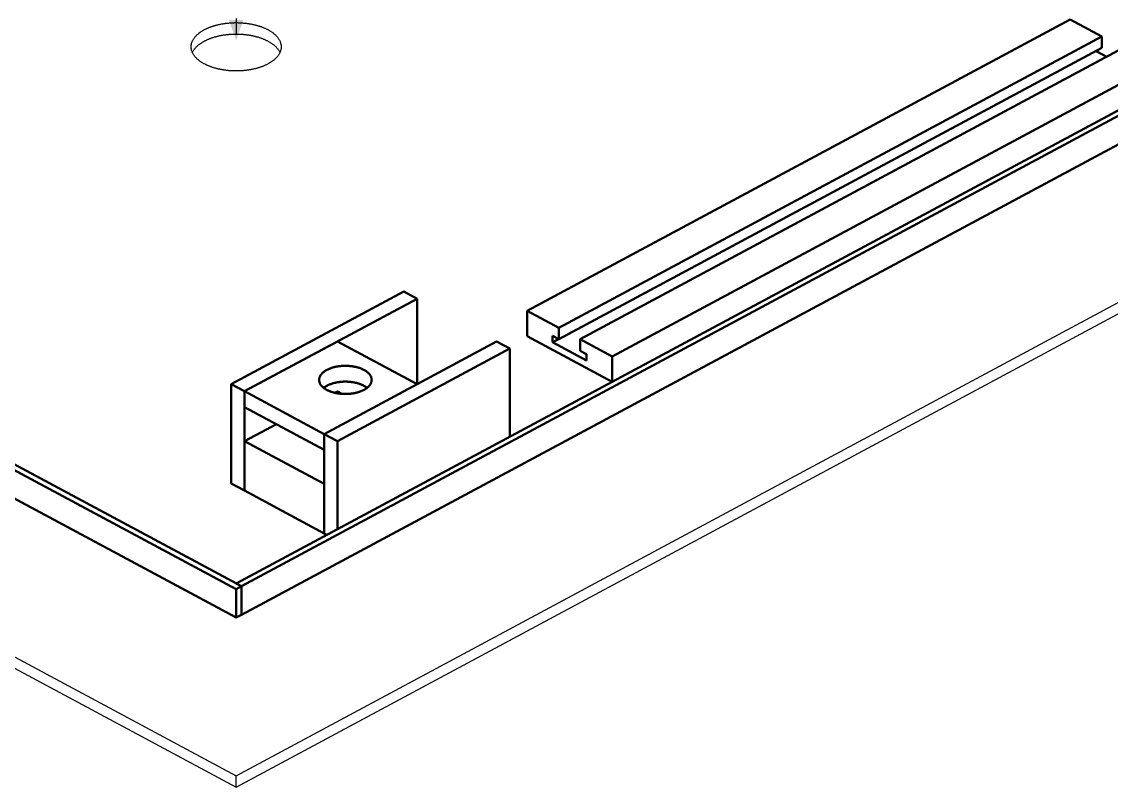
# Model space of a CAD drawing. Header units: millimetres. Extents: x 0 to 841, y 0 to 594.
# Drawn here: x 293.8 to 505.6, y 158.1 to 306.9 of the extents above; entities that cross this region are included whole.
import ezdxf

# ---------------------------------------------------------------- set-up
doc = ezdxf.new("R2010")
doc.units = ezdxf.units.MM
doc.linetypes.add('EJE', pattern=[31, 20, -4, 3, -4])
for name, color, linetype, lineweight in [('COTA', 7, 'CONTINUOUS', 25), ('EJE', 7, 'EJE', 25), ('FINA', 7, 'CONTINUOUS', 25), ('VIS', 7, 'CONTINUOUS', 50)]:
    doc.layers.add(name, color=color, linetype=linetype, lineweight=lineweight)

msp = doc.modelspace()

# ---------------------------------------------------------------- linework, layer by layer
at = {"layer": 'COTA'}
msp.add_solid([(335.5, 303.24), (336.9, 307.24), (334.1, 307.24)], dxfattribs=at)
at = {"layer": 'EJE'}
msp.add_line((335.5, 331.54), (335.5, 303.24), dxfattribs=at)
at = {"layer": 'FINA'}
for points in [[(72.53, 338.86), (336.53, 197.12)], [(71.5, 338.31), (335.5, 196.57)], [(335.5, 197.67), (597.44, 338.31)], [(336.53, 197.12), (598.47, 337.75)], [(71.5, 332.77), (335.5, 191.03)], [(336.53, 191.58), (598.47, 332.22)], [(392.05, 250.67), (497.57, 307.33)], [(497.57, 307.33), (503.76, 304.01)], [(326.75, 302.01), (326.75, 302.13), (326.76, 302.25), (326.78, 302.37), (326.79, 302.49), (326.82, 302.61), (326.85, 302.72), (326.89, 302.84), (326.93, 302.95), (326.97, 303.06), (327.02, 303.17), (327.07, 303.28), (327.13, 303.38), (327.19, 303.49), (327.26, 303.59), (327.32, 303.69), (327.4, 303.78), (327.47, 303.88), (327.55, 303.97), (327.63, 304.06), (327.71, 304.15), (327.79, 304.23), (327.88, 304.32), (327.97, 304.4), (328.05, 304.48), (328.15, 304.56), (328.24, 304.63), (328.33, 304.71), (328.43, 304.78), (328.53, 304.85), (328.63, 304.92), (328.73, 304.98), (328.83, 305.05), (328.93, 305.11), (329.03, 305.17), (329.14, 305.23), (329.24, 305.29), (329.35, 305.35), (329.45, 305.41), (329.56, 305.46), (329.67, 305.51), (329.78, 305.56), (329.88, 305.61), (329.99, 305.66), (330.1, 305.71), (330.22, 305.76), (330.33, 305.8), (330.44, 305.84), (330.55, 305.89), (330.66, 305.93), (330.78, 305.97), (330.89, 306), (331.01, 306.04), (331.12, 306.08), (331.23, 306.11), (331.35, 306.15), (331.47, 306.18), (331.58, 306.21), (331.7, 306.24), (331.81, 306.27), (331.93, 306.3), (332.05, 306.33), (332.16, 306.35), (332.28, 306.38), (332.4, 306.4), (332.52, 306.43), (332.63, 306.45), (332.75, 306.47), (332.87, 306.49), (332.99, 306.51), (333.11, 306.53), (333.23, 306.55), (333.35, 306.56), (333.46, 306.58), (333.58, 306.59), (333.7, 306.61), (333.82, 306.62), (333.94, 306.63), (334.06, 306.64), (334.18, 306.65), (334.3, 306.66), (334.42, 306.67), (334.54, 306.68), (334.66, 306.69), (334.78, 306.69), (334.9, 306.7), (335.02, 306.7), (335.14, 306.7), (335.26, 306.71), (335.38, 306.71), (335.5, 306.71), (335.62, 306.71), (335.74, 306.71), (335.86, 306.7), (335.98, 306.7), (336.1, 306.7), (336.22, 306.69), (336.34, 306.69), (336.46, 306.68), (336.58, 306.67), (336.7, 306.66), (336.82, 306.65), (336.94, 306.64), (337.06, 306.63), (337.18, 306.62), (337.3, 306.61), (337.42, 306.59), (337.54, 306.58), (337.65, 306.56), (337.77, 306.55), (337.89, 306.53), (338.01, 306.51), (338.13, 306.49), (338.25, 306.47), (338.37, 306.45), (338.48, 306.43), (338.6, 306.4), (338.72, 306.38), (338.84, 306.35), (338.95, 306.33), (339.07, 306.3), (339.19, 306.27), (339.3, 306.24), (339.42, 306.21), (339.53, 306.18), (339.65, 306.15), (339.77, 306.11), (339.88, 306.08), (339.99, 306.04), (340.11, 306), (340.22, 305.97), (340.34, 305.93), (340.45, 305.89), (340.56, 305.84), (340.67, 305.8), (340.78, 305.76), (340.9, 305.71), (341.01, 305.66), (341.12, 305.61), (341.22, 305.56), (341.33, 305.51), (341.44, 305.46), (341.55, 305.41), (341.65, 305.35), (341.76, 305.29), (341.86, 305.23), (341.97, 305.17), (342.07, 305.11), (342.17, 305.05), (342.27, 304.98), (342.37, 304.92), (342.47, 304.85), (342.57, 304.78), (342.67, 304.71), (342.76, 304.63), (342.85, 304.56), (342.95, 304.48), (343.03, 304.4), (343.12, 304.32), (343.21, 304.23), (343.29, 304.15), (343.37, 304.06), (343.45, 303.97), (343.53, 303.88), (343.6, 303.78), (343.68, 303.69), (343.74, 303.59), (343.81, 303.49), (343.87, 303.38), (343.93, 303.28), (343.98, 303.17), (344.03, 303.06), (344.07, 302.95), (344.11, 302.84), (344.15, 302.72), (344.18, 302.61), (344.21, 302.49), (344.22, 302.37), (344.24, 302.25), (344.25, 302.13), (344.25, 302.01)], [(327, 300.9), (327.05, 301.01), (327.1, 301.12), (327.16, 301.22), (327.23, 301.32), (327.29, 301.42), (327.36, 301.52), (327.43, 301.62), (327.51, 301.71), (327.59, 301.8), (327.67, 301.89), (327.75, 301.98), (327.84, 302.06), (327.92, 302.15), (328.01, 302.23), (328.1, 302.3), (328.19, 302.38), (328.29, 302.46), (328.38, 302.53), (328.48, 302.6), (328.58, 302.67), (328.68, 302.74), (328.78, 302.8), (328.88, 302.87), (328.98, 302.93), (329.08, 302.99), (329.19, 303.05), (329.29, 303.11), (329.4, 303.16), (329.51, 303.22), (329.61, 303.27), (329.72, 303.32), (329.83, 303.37), (329.94, 303.42), (330.05, 303.47), (330.16, 303.52), (330.27, 303.56), (330.38, 303.61), (330.5, 303.65), (330.61, 303.69), (330.72, 303.73), (330.84, 303.77), (330.95, 303.81), (331.06, 303.85), (331.18, 303.88), (331.29, 303.92), (331.41, 303.95), (331.52, 303.98), (331.64, 304.01), (331.76, 304.04), (331.87, 304.07), (331.99, 304.1), (332.11, 304.13), (332.22, 304.15), (332.34, 304.18), (332.46, 304.2), (332.58, 304.22), (332.69, 304.25), (332.81, 304.27), (332.93, 304.29), (333.05, 304.31), (333.17, 304.32), (333.29, 304.34), (333.41, 304.36), (333.52, 304.37), (333.64, 304.39), (333.76, 304.4), (333.88, 304.41), (334, 304.42), (334.12, 304.44), (334.24, 304.44), (334.36, 304.45), (334.48, 304.46), (334.6, 304.47), (334.72, 304.48), (334.84, 304.48), (334.96, 304.48), (335.08, 304.49), (335.2, 304.49), (335.32, 304.49), (335.44, 304.49), (335.56, 304.49), (335.68, 304.49), (335.8, 304.49), (335.92, 304.49), (336.04, 304.48), (336.16, 304.48), (336.28, 304.48), (336.4, 304.47), (336.52, 304.46), (336.64, 304.45), (336.76, 304.44), (336.88, 304.44), (337, 304.42), (337.12, 304.41), (337.24, 304.4), (337.36, 304.39), (337.48, 304.37), (337.59, 304.36), (337.71, 304.34), (337.83, 304.32), (337.95, 304.31), (338.07, 304.29), (338.19, 304.27), (338.31, 304.25), (338.42, 304.22), (338.54, 304.2), (338.66, 304.18), (338.78, 304.15), (338.89, 304.13), (339.01, 304.1), (339.13, 304.07), (339.24, 304.04), (339.36, 304.01), (339.48, 303.98), (339.59, 303.95), (339.71, 303.92), (339.82, 303.88), (339.94, 303.85), (340.05, 303.81), (340.16, 303.77), (340.28, 303.73), (340.39, 303.69), (340.5, 303.65), (340.62, 303.61), (340.73, 303.56), (340.84, 303.52), (340.95, 303.47), (341.06, 303.42), (341.17, 303.37), (341.28, 303.32), (341.39, 303.27), (341.49, 303.22), (341.6, 303.16), (341.71, 303.11), (341.81, 303.05), (341.92, 302.99), (342.02, 302.93), (342.12, 302.87), (342.22, 302.8), (342.32, 302.74), (342.42, 302.67), (342.52, 302.6), (342.62, 302.53), (342.71, 302.46), (342.81, 302.38), (342.9, 302.3), (342.99, 302.23), (343.08, 302.15), (343.16, 302.06), (343.25, 301.98), (343.33, 301.89), (343.41, 301.8), (343.49, 301.71), (343.57, 301.62), (343.64, 301.52), (343.71, 301.42), (343.77, 301.32), (343.84, 301.22), (343.9, 301.12), (343.95, 301.01), (344, 300.9)], [(398.24, 247.35), (503.76, 304.01)], [(503.76, 304.01), (503.76, 301.79)], [(71.5, 302.01), (335.5, 160.27)], [(341.69, 298.69), (341.58, 298.63), (341.47, 298.58), (341.37, 298.52), (341.26, 298.47), (341.15, 298.42), (341.04, 298.37), (340.93, 298.33), (340.82, 298.28), (340.71, 298.23), (340.59, 298.19), (340.48, 298.15), (340.37, 298.11), (340.25, 298.07), (340.14, 298.03), (340.03, 297.99), (339.91, 297.95), (339.8, 297.92), (339.68, 297.88), (339.57, 297.85), (339.45, 297.82), (339.33, 297.79), (339.22, 297.76), (339.1, 297.73), (338.98, 297.7), (338.87, 297.67), (338.75, 297.65), (338.63, 297.62), (338.51, 297.6), (338.39, 297.58), (338.28, 297.55), (338.16, 297.53), (338.04, 297.51), (337.92, 297.5), (337.8, 297.48), (337.68, 297.46), (337.56, 297.44), (337.44, 297.43), (337.32, 297.42), (337.2, 297.4), (337.08, 297.39), (336.97, 297.38), (336.85, 297.37), (336.73, 297.36), (336.61, 297.35), (336.49, 297.34), (336.37, 297.34), (336.25, 297.33), (336.12, 297.32), (336, 297.32), (335.88, 297.32), (335.76, 297.31), (335.64, 297.31), (335.52, 297.31), (335.4, 297.31), (335.28, 297.31), (335.16, 297.32), (335.04, 297.32), (334.92, 297.32), (334.8, 297.33), (334.68, 297.33), (334.56, 297.34), (334.44, 297.35), (334.32, 297.36), (334.2, 297.36), (334.08, 297.37), (333.96, 297.39), (333.84, 297.4), (333.72, 297.41), (333.6, 297.42), (333.48, 297.44), (333.36, 297.45), (333.25, 297.47), (333.13, 297.49), (333.01, 297.51), (332.89, 297.53), (332.77, 297.55), (332.65, 297.57), (332.53, 297.59), (332.42, 297.61), (332.3, 297.64), (332.18, 297.66), (332.06, 297.69), (331.95, 297.72), (331.83, 297.75), (331.71, 297.78), (331.6, 297.81), (331.48, 297.84), (331.36, 297.87), (331.25, 297.9), (331.13, 297.94), (331.02, 297.98), (330.9, 298.01), (330.79, 298.05), (330.68, 298.09), (330.56, 298.13), (330.45, 298.17), (330.34, 298.22), (330.23, 298.26), (330.12, 298.31), (330, 298.35), (329.89, 298.4), (329.79, 298.45), (329.68, 298.5), (329.57, 298.56), (329.46, 298.61), (329.35, 298.67), (329.25, 298.72), (329.14, 298.78), (329.04, 298.84), (328.94, 298.9), (328.83, 298.97), (328.73, 299.03), (328.63, 299.1), (328.53, 299.17), (328.44, 299.24), (328.34, 299.31), (328.24, 299.38), (328.15, 299.46), (328.06, 299.54), (327.97, 299.62), (327.88, 299.7), (327.8, 299.78), (327.71, 299.87), (327.63, 299.96), (327.55, 300.05), (327.47, 300.14), (327.4, 300.23), (327.33, 300.33), (327.26, 300.43), (327.19, 300.53), (327.13, 300.64), (327.07, 300.74), (327.02, 300.85), (326.97, 300.96), (326.93, 301.07), (326.89, 301.18), (326.85, 301.3), (326.82, 301.41), (326.8, 301.53), (326.78, 301.65), (326.76, 301.77), (326.75, 301.89), (326.75, 302.01)], [(335.5, 160.27), (599.5, 302.01)], [(344.25, 302.01), (344.25, 301.89), (344.24, 301.77), (344.22, 301.64), (344.2, 301.52), (344.18, 301.4), (344.15, 301.29), (344.11, 301.17), (344.07, 301.05), (344.02, 300.94), (343.97, 300.83), (343.91, 300.72), (343.86, 300.61), (343.79, 300.51), (343.73, 300.41), (343.65, 300.31), (343.58, 300.21), (343.51, 300.11), (343.43, 300.02), (343.34, 299.93), (343.26, 299.84), (343.17, 299.75), (343.09, 299.67), (343, 299.59), (342.9, 299.51), (342.81, 299.43), (342.71, 299.35), (342.62, 299.28), (342.52, 299.2), (342.42, 299.13), (342.32, 299.06), (342.21, 299), (342.11, 298.93), (342.01, 298.87), (341.9, 298.81), (341.79, 298.75), (341.69, 298.69)], [(398.24, 245.14), (503.76, 301.79)], [(402.36, 245.14), (507.89, 301.79)], [(502.62, 301.18), (504.68, 300.07)], [(71.5, 299.8), (335.5, 158.06)], [(335.5, 158.06), (599.5, 299.8)], [(408.55, 241.82), (514.07, 298.47)], [(334.56, 236.42), (368.07, 254.41)], [(370.65, 253.03), (368.07, 254.41)], [(337.14, 235.03), (370.65, 253.03)], [(370.65, 236.42), (370.65, 253.03)], [(392.05, 245.75), (392.05, 250.67)], [(392.05, 250.67), (398.24, 247.35)], [(392.05, 245.75), (408.55, 236.89)], [(397, 245.8), (397, 244.57)], [(397, 245.8), (398.24, 245.14)], [(398.24, 247.35), (398.24, 245.14)], [(337.14, 235.03), (355.18, 244.72)], [(352.61, 226.73), (386.12, 244.72)], [(370.65, 236.42), (355.18, 244.72)], [(388.7, 243.34), (386.12, 244.72)], [(397, 244.57), (398.15, 245.19)], [(397, 244.57), (403.6, 241.03)], [(402.36, 245.14), (408.55, 241.82)], [(402.36, 245.14), (402.36, 242.92)], [(355.18, 225.34), (388.7, 243.34)], [(388.7, 226.24), (388.7, 243.34)], [(402.36, 242.92), (403.6, 242.26)], [(403.6, 242.26), (403.6, 241.03)], [(408.55, 236.89), (408.55, 241.82)], [(351.63, 237.25), (351.63, 237.37), (351.65, 237.49), (351.67, 237.61), (351.7, 237.72), (351.75, 237.84), (351.8, 237.95), (351.85, 238.05), (351.92, 238.16), (351.98, 238.26), (352.06, 238.35), (352.14, 238.44), (352.22, 238.53), (352.31, 238.62), (352.4, 238.7), (352.49, 238.77), (352.59, 238.85), (352.68, 238.92), (352.78, 238.99), (352.89, 239.05), (352.99, 239.11), (353.09, 239.17), (353.2, 239.23), (353.31, 239.28), (353.42, 239.33), (353.53, 239.38), (353.64, 239.43), (353.75, 239.47), (353.87, 239.52), (353.98, 239.56), (354.1, 239.6), (354.21, 239.63), (354.33, 239.67), (354.44, 239.7), (354.56, 239.73), (354.68, 239.76), (354.8, 239.78), (354.91, 239.81), (355.03, 239.83), (355.15, 239.85), (355.27, 239.87), (355.39, 239.89), (355.51, 239.91), (355.63, 239.92), (355.75, 239.94), (355.87, 239.95), (355.99, 239.96), (356.11, 239.97), (356.23, 239.98), (356.35, 239.98), (356.47, 239.99), (356.59, 239.99), (356.72, 239.99), (356.84, 239.99), (356.96, 239.99), (357.08, 239.98), (357.2, 239.98), (357.32, 239.97), (357.44, 239.96), (357.56, 239.95), (357.68, 239.94), (357.8, 239.93), (357.92, 239.91), (358.04, 239.9), (358.16, 239.88), (358.28, 239.86), (358.4, 239.84), (358.52, 239.82), (358.64, 239.79), (358.75, 239.76), (358.87, 239.74), (358.99, 239.71), (359.11, 239.67), (359.22, 239.64), (359.34, 239.6), (359.45, 239.57), (359.57, 239.53), (359.68, 239.49), (359.79, 239.44), (359.9, 239.39), (360.01, 239.35), (360.12, 239.3), (360.23, 239.24), (360.34, 239.19)], [(361.84, 237.25), (361.83, 237.13), (361.82, 237.01), (361.79, 236.89), (361.76, 236.78), (361.72, 236.66), (361.67, 236.55), (361.61, 236.45), (361.55, 236.35), (361.48, 236.25), (361.41, 236.15), (361.33, 236.06), (361.25, 235.97), (361.16, 235.89), (361.07, 235.81), (360.98, 235.73), (360.89, 235.66), (360.79, 235.59), (360.69, 235.52), (360.59, 235.45), (360.49, 235.39), (360.38, 235.33), (360.28, 235.28), (360.17, 235.22), (360.06, 235.17), (359.95, 235.12), (359.84, 235.08), (359.73, 235.03), (359.62, 234.99), (359.5, 234.95), (359.39, 234.91), (359.28, 234.87), (359.16, 234.84), (359.05, 234.81), (358.93, 234.77), (358.81, 234.75), (358.7, 234.72), (358.58, 234.69), (358.46, 234.67), (358.34, 234.65), (358.22, 234.63), (358.11, 234.61), (357.99, 234.59), (357.87, 234.58), (357.75, 234.56), (357.63, 234.55), (357.51, 234.54), (357.39, 234.53), (357.27, 234.52), (357.15, 234.52), (357.03, 234.51), (356.91, 234.51), (356.79, 234.51), (356.67, 234.51), (356.55, 234.51), (356.43, 234.51), (356.31, 234.52), (356.19, 234.52), (356.07, 234.53), (355.95, 234.54), (355.83, 234.55), (355.71, 234.56), (355.59, 234.58), (355.47, 234.59), (355.36, 234.61), (355.24, 234.63), (355.12, 234.65), (355, 234.67), (354.88, 234.69), (354.77, 234.72), (354.65, 234.75), (354.53, 234.77), (354.42, 234.81), (354.3, 234.84), (354.19, 234.87), (354.07, 234.91), (353.96, 234.95), (353.84, 234.99), (353.73, 235.03), (353.62, 235.08), (353.51, 235.12), (353.4, 235.17), (353.29, 235.22), (353.18, 235.28), (353.08, 235.33), (352.97, 235.39), (352.87, 235.45), (352.77, 235.52), (352.67, 235.59), (352.57, 235.66), (352.48, 235.73), (352.39, 235.81), (352.3, 235.89), (352.21, 235.97), (352.13, 236.06), (352.05, 236.15), (351.98, 236.25), (351.91, 236.35), (351.85, 236.45), (351.79, 236.55), (351.74, 236.66), (351.7, 236.78), (351.67, 236.89), (351.65, 237.01), (351.63, 237.13), (351.63, 237.25)], [(360.34, 239.19), (360.45, 239.13), (360.55, 239.06), (360.66, 239), (360.76, 238.93), (360.86, 238.86), (360.95, 238.79), (361.05, 238.71), (361.14, 238.63), (361.23, 238.54), (361.31, 238.45), (361.39, 238.36), (361.47, 238.27), (361.54, 238.17), (361.6, 238.06), (361.66, 237.95), (361.71, 237.84), (361.76, 237.73), (361.79, 237.61), (361.81, 237.49), (361.83, 237.37), (361.84, 237.25)], [(337.14, 235.03), (334.56, 236.42)], [(334.56, 217.1), (334.56, 236.42)], [(337.14, 215.72), (337.14, 235.03)], [(352.61, 226.73), (337.14, 235.03)], [(337.14, 231.96), (337.14, 235.03)], [(352.51, 235.71), (352.6, 235.78), (352.7, 235.85), (352.8, 235.92), (352.9, 235.98), (353.01, 236.05), (353.11, 236.1), (353.22, 236.16), (353.33, 236.21), (353.44, 236.27), (353.55, 236.31), (353.66, 236.36), (353.77, 236.4), (353.88, 236.45), (354, 236.49), (354.11, 236.52), (354.23, 236.56), (354.34, 236.59), (354.46, 236.63), (354.57, 236.66), (354.69, 236.68), (354.81, 236.71), (354.93, 236.74), (355.05, 236.76), (355.16, 236.78), (355.28, 236.8), (355.4, 236.82), (355.52, 236.83), (355.64, 236.85), (355.76, 236.86), (355.88, 236.87), (356, 236.88), (356.12, 236.89), (356.24, 236.9), (356.36, 236.91), (356.48, 236.91), (356.6, 236.91), (356.73, 236.91), (356.85, 236.91), (356.97, 236.91), (357.09, 236.91), (357.21, 236.9), (357.33, 236.89), (357.45, 236.89), (357.57, 236.88), (357.69, 236.86), (357.81, 236.85), (357.93, 236.84), (358.05, 236.82), (358.17, 236.8), (358.29, 236.78), (358.4, 236.76), (358.52, 236.74), (358.64, 236.71), (358.76, 236.69), (358.88, 236.66), (358.99, 236.63), (359.11, 236.6), (359.22, 236.56), (359.34, 236.53), (359.45, 236.49), (359.57, 236.45), (359.68, 236.41), (359.79, 236.36), (359.91, 236.32), (360.02, 236.27), (360.12, 236.22), (360.23, 236.17), (360.34, 236.11)], [(352.61, 226.73), (370.65, 236.42)], [(360.34, 236.11), (360.45, 236.05), (360.55, 235.99), (360.66, 235.92), (360.76, 235.86), (360.86, 235.78), (360.96, 235.71)], [(354.69, 234.74), (355.18, 235)], [(356.06, 234.53), (355.18, 235)], [(352.61, 223.65), (337.14, 231.96)], [(337.14, 225.31), (343.32, 228.64)], [(355.18, 225.34), (352.61, 226.73)], [(352.61, 207.41), (352.61, 226.73)], [(352.61, 223.65), (352.61, 226.73)], [(352.61, 217.01), (337.14, 225.31)], [(337.14, 215.72), (337.14, 225.31)], [(355.18, 208.24), (355.18, 225.34)], [(337.14, 215.72), (334.56, 217.1)], [(352.61, 207.41), (352.61, 217.01)], [(352.61, 207.41), (337.14, 215.72)], [(353.12, 207.13), (352.61, 207.41)], [(335.5, 197.67), (336.53, 197.12)], [(335.5, 196.57), (336.53, 197.12)], [(336.53, 191.58), (336.53, 197.12)], [(336.53, 191.58), (336.53, 197.12)], [(335.5, 191.03), (335.5, 196.57)], [(335.5, 191.03), (336.53, 191.58)], [(335.5, 158.06), (335.5, 160.27)]]:
    msp.add_lwpolyline(points, dxfattribs=at)
at = {"layer": 'VIS'}
for points in [[(72.53, 338.86), (336.53, 197.12)], [(71.5, 338.31), (335.5, 196.57)], [(335.5, 197.67), (597.44, 338.31)], [(336.53, 197.12), (598.47, 337.75)], [(71.5, 332.77), (335.5, 191.03)], [(336.53, 191.58), (598.47, 332.22)], [(392.05, 250.67), (497.57, 307.33)], [(497.57, 307.33), (503.76, 304.01)], [(398.24, 247.35), (503.76, 304.01)], [(503.76, 304.01), (503.76, 301.79)], [(398.24, 245.14), (503.76, 301.79)], [(402.36, 245.14), (507.89, 301.79)], [(502.62, 301.18), (504.68, 300.07)], [(408.55, 241.82), (514.07, 298.47)], [(334.56, 236.42), (368.07, 254.41)], [(370.65, 253.03), (368.07, 254.41)], [(337.14, 235.03), (370.65, 253.03)], [(370.65, 236.42), (370.65, 253.03)], [(392.05, 245.75), (392.05, 250.67)], [(392.05, 250.67), (398.24, 247.35)], [(392.05, 245.75), (408.55, 236.89)], [(397, 245.8), (397, 244.57)], [(397, 245.8), (398.24, 245.14)], [(398.24, 247.35), (398.24, 245.14)], [(337.14, 235.03), (355.18, 244.72)], [(352.61, 226.73), (386.12, 244.72)], [(370.65, 236.42), (355.18, 244.72)], [(388.7, 243.34), (386.12, 244.72)], [(397, 244.57), (398.15, 245.19)], [(397, 244.57), (403.6, 241.03)], [(402.36, 245.14), (408.55, 241.82)], [(402.36, 245.14), (402.36, 242.92)], [(355.18, 225.34), (388.7, 243.34)], [(388.7, 226.24), (388.7, 243.34)], [(402.36, 242.92), (403.6, 242.26)], [(403.6, 242.26), (403.6, 241.03)], [(408.55, 236.89), (408.55, 241.82)], [(351.63, 237.25), (351.63, 237.37), (351.65, 237.49), (351.67, 237.61), (351.7, 237.72), (351.75, 237.84), (351.8, 237.95), (351.85, 238.05), (351.92, 238.16), (351.98, 238.26), (352.06, 238.35), (352.14, 238.44), (352.22, 238.53), (352.31, 238.62), (352.4, 238.7), (352.49, 238.77), (352.59, 238.85), (352.68, 238.92), (352.78, 238.99), (352.89, 239.05), (352.99, 239.11), (353.09, 239.17), (353.2, 239.23), (353.31, 239.28), (353.42, 239.33), (353.53, 239.38), (353.64, 239.43), (353.75, 239.47), (353.87, 239.52), (353.98, 239.56), (354.1, 239.6), (354.21, 239.63), (354.33, 239.67), (354.44, 239.7), (354.56, 239.73), (354.68, 239.76), (354.8, 239.78), (354.91, 239.81), (355.03, 239.83), (355.15, 239.85), (355.27, 239.87), (355.39, 239.89), (355.51, 239.91), (355.63, 239.92), (355.75, 239.94), (355.87, 239.95), (355.99, 239.96), (356.11, 239.97), (356.23, 239.98), (356.35, 239.98), (356.47, 239.99), (356.59, 239.99), (356.72, 239.99), (356.84, 239.99), (356.96, 239.99), (357.08, 239.98), (357.2, 239.98), (357.32, 239.97), (357.44, 239.96), (357.56, 239.95), (357.68, 239.94), (357.8, 239.93), (357.92, 239.91), (358.04, 239.9), (358.16, 239.88), (358.28, 239.86), (358.4, 239.84), (358.52, 239.82), (358.64, 239.79), (358.75, 239.76), (358.87, 239.74), (358.99, 239.71), (359.11, 239.67), (359.22, 239.64), (359.34, 239.6), (359.45, 239.57), (359.57, 239.53), (359.68, 239.49), (359.79, 239.44), (359.9, 239.39), (360.01, 239.35), (360.12, 239.3), (360.23, 239.24), (360.34, 239.19)], [(361.84, 237.25), (361.83, 237.13), (361.82, 237.01), (361.79, 236.89), (361.76, 236.78), (361.72, 236.66), (361.67, 236.55), (361.61, 236.45), (361.55, 236.35), (361.48, 236.25), (361.41, 236.15), (361.33, 236.06), (361.25, 235.97), (361.16, 235.89), (361.07, 235.81), (360.98, 235.73), (360.89, 235.66), (360.79, 235.59), (360.69, 235.52), (360.59, 235.45), (360.49, 235.39), (360.38, 235.33), (360.28, 235.28), (360.17, 235.22), (360.06, 235.17), (359.95, 235.12), (359.84, 235.08), (359.73, 235.03), (359.62, 234.99), (359.5, 234.95), (359.39, 234.91), (359.28, 234.87), (359.16, 234.84), (359.05, 234.81), (358.93, 234.77), (358.81, 234.75), (358.7, 234.72), (358.58, 234.69), (358.46, 234.67), (358.34, 234.65), (358.22, 234.63), (358.11, 234.61), (357.99, 234.59), (357.87, 234.58), (357.75, 234.56), (357.63, 234.55), (357.51, 234.54), (357.39, 234.53), (357.27, 234.52), (357.15, 234.52), (357.03, 234.51), (356.91, 234.51), (356.79, 234.51), (356.67, 234.51), (356.55, 234.51), (356.43, 234.51), (356.31, 234.52), (356.19, 234.52), (356.07, 234.53), (355.95, 234.54), (355.83, 234.55), (355.71, 234.56), (355.59, 234.58), (355.47, 234.59), (355.36, 234.61), (355.24, 234.63), (355.12, 234.65), (355, 234.67), (354.88, 234.69), (354.77, 234.72), (354.65, 234.75), (354.53, 234.77), (354.42, 234.81), (354.3, 234.84), (354.19, 234.87), (354.07, 234.91), (353.96, 234.95), (353.84, 234.99), (353.73, 235.03), (353.62, 235.08), (353.51, 235.12), (353.4, 235.17), (353.29, 235.22), (353.18, 235.28), (353.08, 235.33), (352.97, 235.39), (352.87, 235.45), (352.77, 235.52), (352.67, 235.59), (352.57, 235.66), (352.48, 235.73), (352.39, 235.81), (352.3, 235.89), (352.21, 235.97), (352.13, 236.06), (352.05, 236.15), (351.98, 236.25), (351.91, 236.35), (351.85, 236.45), (351.79, 236.55), (351.74, 236.66), (351.7, 236.78), (351.67, 236.89), (351.65, 237.01), (351.63, 237.13), (351.63, 237.25)], [(360.34, 239.19), (360.45, 239.13), (360.55, 239.06), (360.66, 239), (360.76, 238.93), (360.86, 238.86), (360.95, 238.79), (361.05, 238.71), (361.14, 238.63), (361.23, 238.54), (361.31, 238.45), (361.39, 238.36), (361.47, 238.27), (361.54, 238.17), (361.6, 238.06), (361.66, 237.95), (361.71, 237.84), (361.76, 237.73), (361.79, 237.61), (361.81, 237.49), (361.83, 237.37), (361.84, 237.25)], [(337.14, 235.03), (334.56, 236.42)], [(334.56, 217.1), (334.56, 236.42)], [(337.14, 215.72), (337.14, 235.03)], [(352.61, 226.73), (337.14, 235.03)], [(337.14, 231.96), (337.14, 235.03)], [(352.51, 235.71), (352.6, 235.78), (352.7, 235.85), (352.8, 235.92), (352.9, 235.98), (353.01, 236.05), (353.11, 236.1), (353.22, 236.16), (353.33, 236.21), (353.44, 236.27), (353.55, 236.31), (353.66, 236.36), (353.77, 236.4), (353.88, 236.45), (354, 236.49), (354.11, 236.52), (354.23, 236.56), (354.34, 236.59), (354.46, 236.63), (354.57, 236.66), (354.69, 236.68), (354.81, 236.71), (354.93, 236.74), (355.05, 236.76), (355.16, 236.78), (355.28, 236.8), (355.4, 236.82), (355.52, 236.83), (355.64, 236.85), (355.76, 236.86), (355.88, 236.87), (356, 236.88), (356.12, 236.89), (356.24, 236.9), (356.36, 236.91), (356.48, 236.91), (356.6, 236.91), (356.73, 236.91), (356.85, 236.91), (356.97, 236.91), (357.09, 236.91), (357.21, 236.9), (357.33, 236.89), (357.45, 236.89), (357.57, 236.88), (357.69, 236.86), (357.81, 236.85), (357.93, 236.84), (358.05, 236.82), (358.17, 236.8), (358.29, 236.78), (358.4, 236.76), (358.52, 236.74), (358.64, 236.71), (358.76, 236.69), (358.88, 236.66), (358.99, 236.63), (359.11, 236.6), (359.22, 236.56), (359.34, 236.53), (359.45, 236.49), (359.57, 236.45), (359.68, 236.41), (359.79, 236.36), (359.91, 236.32), (360.02, 236.27), (360.12, 236.22), (360.23, 236.17), (360.34, 236.11)], [(352.61, 226.73), (370.65, 236.42)], [(360.34, 236.11), (360.45, 236.05), (360.55, 235.99), (360.66, 235.92), (360.76, 235.86), (360.86, 235.78), (360.96, 235.71)], [(354.69, 234.74), (355.18, 235)], [(356.06, 234.53), (355.18, 235)], [(352.61, 223.65), (337.14, 231.96)], [(337.14, 225.31), (343.32, 228.64)], [(355.18, 225.34), (352.61, 226.73)], [(352.61, 207.41), (352.61, 226.73)], [(352.61, 223.65), (352.61, 226.73)], [(352.61, 217.01), (337.14, 225.31)], [(337.14, 215.72), (337.14, 225.31)], [(355.18, 208.24), (355.18, 225.34)], [(337.14, 215.72), (334.56, 217.1)], [(352.61, 207.41), (352.61, 217.01)], [(352.61, 207.41), (337.14, 215.72)], [(353.12, 207.13), (352.61, 207.41)], [(335.5, 197.67), (336.53, 197.12)], [(335.5, 196.57), (336.53, 197.12)], [(336.53, 191.58), (336.53, 197.12)], [(336.53, 191.58), (336.53, 197.12)], [(335.5, 191.03), (335.5, 196.57)], [(335.5, 191.03), (336.53, 191.58)]]:
    msp.add_lwpolyline(points, dxfattribs=at)

doc.saveas('drawing.dxf')
